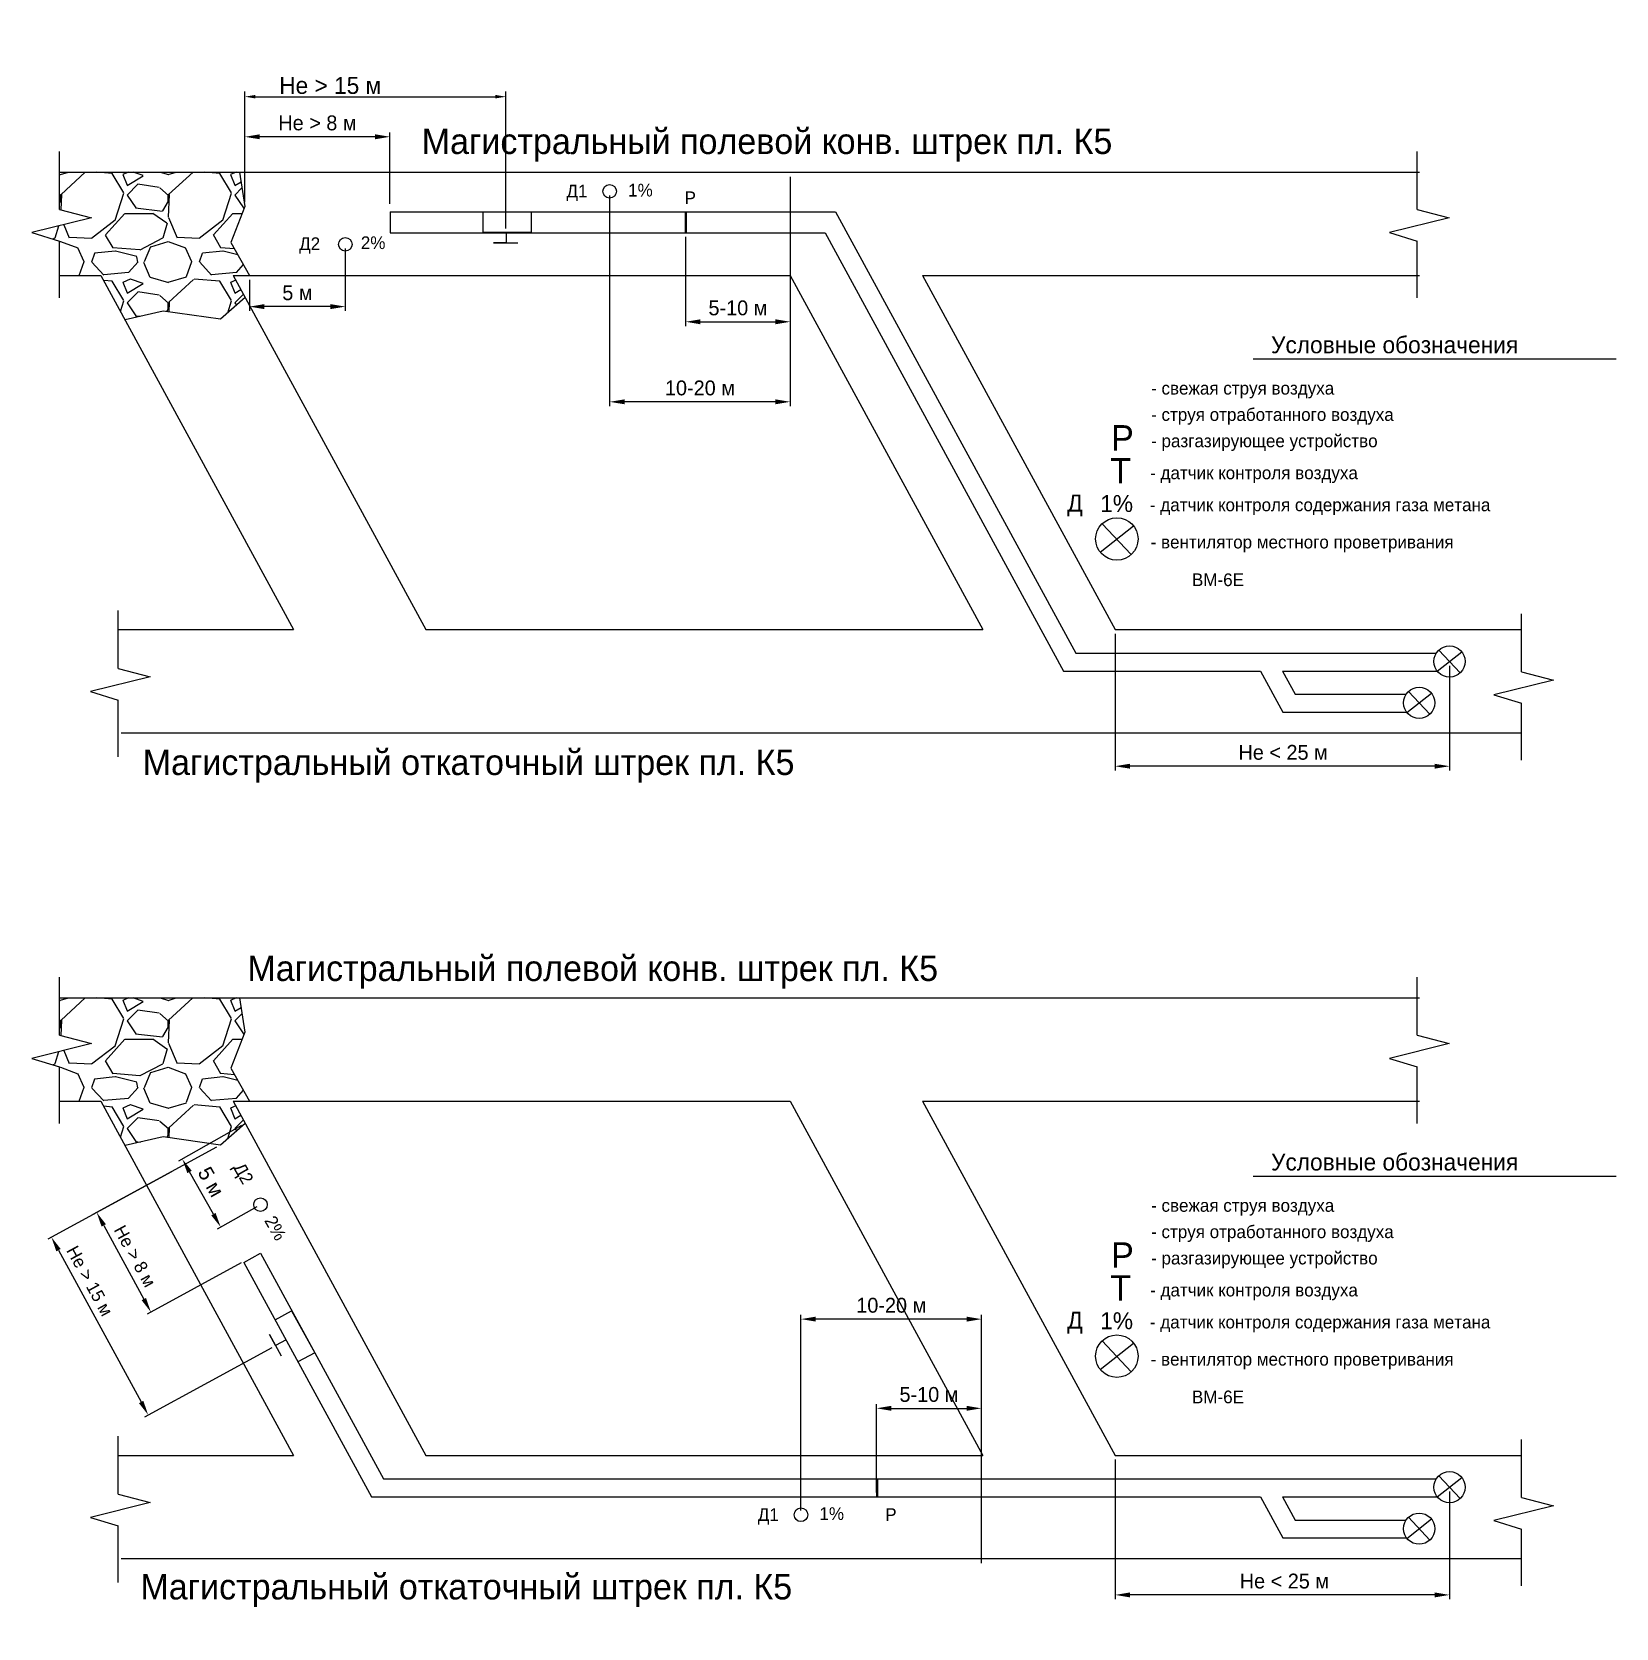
# Model space of a CAD drawing. Header units: millimetres. Extents: x -718 to -344, y -500 to -123.
import ezdxf

# ---------------------------------------------------------------- set-up
doc = ezdxf.new("R2010")
doc.units = ezdxf.units.MM
doc.dimstyles.new('AM_ISO', dxfattribs={"dimtxt": 3.5, "dimasz": 3.5, "dimexe": 1, "dimexo": 1, "dimgap": 1.5, "dimtad": 1, "dimdsep": 46, "dimtxsty": 'Standard', "dimcen": 0, "dimclrd": 256, "dimclre": 256, "dimclrt": 140, "dimadec": 0, "dimazin": 2, "dimtp": 0.1, "dimtm": 0.1, "dimtfac": 0.71, "dimtdec": 3, "dimtmove": 0, "dimatfit": 3, "dimfxl": 0, "dimlwd": -1, "dimlwe": -1, "dimarcsym": 0})
doc.dimstyles.new('ISO-25', dxfattribs={"dimtxt": 2.5, "dimasz": 2.5, "dimexe": 1.25, "dimexo": 0.625, "dimtad": 1, "dimtxsty": 'Standard', "dimcen": 2.5, "dimadec": 0, "dimazin": 0, "dimtfac": 1, "dimtmove": 0, "dimatfit": 3, "dimfxl": 0, "dimarcsym": 0})

# ---------------------------------------------------------------- blocks, each defined once
blk = doc.blocks.new('*D44')
at = {"color": 0, "lineweight": -2}
for p, q in [((-667.54, -155.88), (-667.54, -137.45)), ((-665.04, -138.7), (-608.47, -138.7)), ((-605.97, -169.74), (-605.97, -137.45))]:
    blk.add_line(p, q, dxfattribs=at)
at = {"color": 0}
for points in [[(-665.04, -138.28), (-665.04, -139.11), (-667.54, -138.7)], [(-608.47, -138.28), (-608.47, -139.11), (-605.97, -138.7)]]:
    blk.add_solid(points, dxfattribs=at)
at = {"layer": 'Defpoints', "color": 0}
for p in [(-605.97, -138.7), (-667.54, -156.51), (-605.97, -170.36)]:
    blk.add_point(p, dxfattribs=at)
at = {"color": 0, "insert": (-647.42, -136.07), "char_height": 4, "attachment_point": 5}
blk.add_mtext('Не > 15 м', dxfattribs=at)
blk = doc.blocks.new('*D45')
at = {"linetype": 'ByBlock'}
for p, q in [((-667.54, -163.55), (-667.54, -147.15)), ((-636.82, -148.15), (-664.04, -148.15)), ((-633.32, -163.98), (-633.32, -147.15))]:
    blk.add_line(p, q, dxfattribs=at)
for points in [[(-664.04, -147.57), (-664.04, -148.73), (-667.54, -148.15)], [(-636.82, -147.57), (-636.82, -148.73), (-633.32, -148.15)]]:
    blk.add_solid(points)
at = {"layer": 'Defpoints', "color": 0}
for p in [(-667.54, -148.15), (-667.54, -164.55), (-633.32, -164.98)]:
    blk.add_point(p, dxfattribs=at)
at = {"color": 7, "insert": (-650.43, -144.9), "char_height": 3.5, "attachment_point": 5}
blk.add_mtext('Не > 8 м', dxfattribs=at)
blk = doc.blocks.new('*D47')
at = {"linetype": 'ByBlock'}
for p, q in [((-462.36, -265.33), (-462.36, -297.54)), ((-383.51, -272.84), (-383.51, -297.54)), ((-387.01, -296.54), (-458.86, -296.54))]:
    blk.add_line(p, q, dxfattribs=at)
for points in [[(-458.86, -295.96), (-458.86, -297.12), (-462.36, -296.54)], [(-387.01, -295.96), (-387.01, -297.12), (-383.51, -296.54)]]:
    blk.add_solid(points)
at = {"layer": 'Defpoints', "color": 0}
for p in [(-462.36, -264.33), (-383.51, -271.84), (-462.36, -296.54)]:
    blk.add_point(p, dxfattribs=at)
at = {"color": 7, "insert": (-422.75, -293.29), "char_height": 3.5, "attachment_point": 5}
blk.add_mtext('Не < 25 м', dxfattribs=at)
blk = doc.blocks.new('*D48')
at = {"linetype": 'ByBlock'}
for p, q in [((-643.86, -174.5), (-643.86, -189.19)), ((-666.44, -181.85), (-666.44, -189.19)), ((-647.36, -188.19), (-662.94, -188.19))]:
    blk.add_line(p, q, dxfattribs=at)
for points in [[(-662.94, -187.6), (-662.94, -188.77), (-666.44, -188.19)], [(-647.36, -187.6), (-647.36, -188.77), (-643.86, -188.19)]]:
    blk.add_solid(points)
at = {"layer": 'Defpoints', "color": 0}
for p in [(-643.86, -173.5), (-666.44, -180.85), (-666.44, -188.19)]:
    blk.add_point(p, dxfattribs=at)
at = {"color": 7, "insert": (-655.15, -184.94), "char_height": 3.5, "attachment_point": 5}
blk.add_mtext('5 м', dxfattribs=at)
blk = doc.blocks.new('*D50')
at = {"linetype": 'ByBlock'}
for p, q in [((-538.97, -157.57), (-538.97, -211.63)), ((-581.53, -162.01), (-581.53, -211.63)), ((-542.47, -210.63), (-578.03, -210.63))]:
    blk.add_line(p, q, dxfattribs=at)
for points in [[(-578.03, -210.05), (-578.03, -211.21), (-581.53, -210.63)], [(-542.47, -210.05), (-542.47, -211.21), (-538.97, -210.63)]]:
    blk.add_solid(points)
at = {"layer": 'Defpoints', "color": 0}
for p in [(-538.97, -156.57), (-581.53, -161.01), (-581.53, -210.63)]:
    blk.add_point(p, dxfattribs=at)
at = {"color": 7, "insert": (-560.25, -207.38), "char_height": 3.5, "attachment_point": 5}
blk.add_mtext('10-20 м', dxfattribs=at)
blk = doc.blocks.new('*D51')
at = {"linetype": 'ByBlock'}
for p, q in [((-563.62, -171.75), (-563.62, -192.76)), ((-538.96, -181.85), (-538.96, -192.76)), ((-560.12, -191.76), (-542.46, -191.76))]:
    blk.add_line(p, q, dxfattribs=at)
for points in [[(-560.12, -191.18), (-560.12, -192.35), (-563.62, -191.76)], [(-542.46, -191.18), (-542.46, -192.35), (-538.96, -191.76)]]:
    blk.add_solid(points)
at = {"layer": 'Defpoints', "color": 0}
for p in [(-563.62, -170.75), (-538.96, -180.85), (-538.96, -191.76)]:
    blk.add_point(p, dxfattribs=at)
at = {"color": 7, "insert": (-551.29, -188.51), "char_height": 3.5, "attachment_point": 5}
blk.add_mtext('5-10 м', dxfattribs=at)
blk = doc.blocks.new('*D55')
at = {"linetype": 'ByBlock'}
for p, q in [((-462.36, -460.01), (-462.36, -492.91)), ((-383.51, -467.52), (-383.51, -492.91)), ((-387.01, -491.91), (-458.86, -491.91))]:
    blk.add_line(p, q, dxfattribs=at)
for points in [[(-458.86, -491.33), (-458.86, -492.49), (-462.36, -491.91)], [(-387.01, -491.33), (-387.01, -492.49), (-383.51, -491.91)]]:
    blk.add_solid(points)
at = {"layer": 'Defpoints', "color": 0}
for p in [(-462.36, -459.01), (-383.51, -466.52), (-462.36, -491.91)]:
    blk.add_point(p, dxfattribs=at)
at = {"color": 7, "insert": (-422.45, -488.66), "char_height": 3.5, "attachment_point": 5}
blk.add_mtext('Не < 25 м', dxfattribs=at)
blk = doc.blocks.new('*D56')
at = {"linetype": 'ByBlock'}
for p, q in [((-668.3, -381.23), (-683.17, -389.62)), ((-674.95, -402.14), (-680.58, -392.18)), ((-664.73, -400.39), (-674.1, -405.68))]:
    blk.add_line(p, q, dxfattribs=at)
for points in [[(-680.07, -391.89), (-681.09, -392.47), (-682.3, -389.13)], [(-674.45, -401.85), (-675.46, -402.43), (-673.23, -405.19)]]:
    blk.add_solid(points)
at = {"layer": 'Defpoints', "color": 0}
for p in [(-667.43, -380.74), (-682.3, -389.13), (-663.86, -399.9)]:
    blk.add_point(p, dxfattribs=at)
at = {"color": 7, "insert": (-675.52, -394.53), "char_height": 3.5, "attachment_point": 5, "rotation": 299.449}
blk.add_mtext('5 м', dxfattribs=at)
blk = doc.blocks.new('*D53')
at = {"linetype": 'ByBlock'}
for p, q in [((-536.43, -472.01), (-536.43, -425.89)), ((-497.36, -426.89), (-532.93, -426.89)), ((-493.86, -460.17), (-493.86, -425.89))]:
    blk.add_line(p, q, dxfattribs=at)
for points in [[(-532.93, -426.31), (-532.93, -427.47), (-536.43, -426.89)], [(-497.36, -426.31), (-497.36, -427.47), (-493.86, -426.89)]]:
    blk.add_solid(points)
at = {"layer": 'Defpoints', "color": 0}
for p in [(-536.43, -426.89), (-493.86, -461.17), (-536.43, -473.01)]:
    blk.add_point(p, dxfattribs=at)
at = {"color": 7, "insert": (-515.14, -423.64), "char_height": 3.5, "attachment_point": 5}
blk.add_mtext('10-20 м', dxfattribs=at)
blk = doc.blocks.new('*D57')
at = {"linetype": 'ByBlock'}
for p, q in [((-518.61, -467.78), (-518.61, -446.92)), ((-493.89, -484.46), (-493.89, -446.92)), ((-515.11, -447.92), (-497.39, -447.92))]:
    blk.add_line(p, q, dxfattribs=at)
for points in [[(-515.11, -447.33), (-515.11, -448.5), (-518.61, -447.92)], [(-497.39, -447.33), (-497.39, -448.5), (-493.89, -447.92)]]:
    blk.add_solid(points)
at = {"layer": 'Defpoints', "color": 0}
for p in [(-493.89, -447.92), (-518.61, -468.78), (-493.89, -485.46)]:
    blk.add_point(p, dxfattribs=at)
at = {"color": 7, "insert": (-506.25, -444.67), "char_height": 3.5, "attachment_point": 5}
blk.add_mtext('5-10 м', dxfattribs=at)
blk = doc.blocks.new('*D60')
at = {"linetype": 'ByBlock'}
for p, q in [((-674.19, -386.33), (-703.36, -402.21)), ((-700.81, -404.8), (-691.36, -422.17)), ((-668.38, -413.65), (-690.56, -425.72))]:
    blk.add_line(p, q, dxfattribs=at)
for points in [[(-700.3, -404.52), (-701.32, -405.08), (-702.48, -401.73)], [(-690.85, -421.89), (-691.87, -422.44), (-689.69, -425.24)]]:
    blk.add_solid(points)
at = {"layer": 'Defpoints', "color": 0}
for p in [(-673.31, -385.85), (-667.51, -413.17), (-689.69, -425.24)]:
    blk.add_point(p, dxfattribs=at)
at = {"color": 7, "insert": (-693.45, -412.05), "char_height": 3, "attachment_point": 5, "rotation": 298.5575}
blk.add_mtext('Не > 8 м', dxfattribs=at)
blk = doc.blocks.new('*D61')
at = {"linetype": 'ByBlock'}
for p, q in [((-684.85, -392.16), (-714.03, -408.03)), ((-711.47, -410.63), (-692, -446.42)), ((-661.16, -433.62), (-691.2, -449.97))]:
    blk.add_line(p, q, dxfattribs=at)
for points in [[(-710.96, -410.35), (-711.99, -410.91), (-713.15, -407.56)], [(-691.48, -446.14), (-692.51, -446.7), (-690.32, -449.49)]]:
    blk.add_solid(points)
at = {"layer": 'Defpoints', "color": 0}
for p in [(-683.98, -391.68), (-660.28, -433.14), (-690.32, -449.49)]:
    blk.add_point(p, dxfattribs=at)
at = {"color": 7, "insert": (-704.11, -417.88), "char_height": 3, "attachment_point": 5, "rotation": 298.5575}
blk.add_mtext('Не > 15 м', dxfattribs=at)

msp = doc.modelspace()

# ---------------------------------------------------------------- hatches: boundary and pattern name
h = msp.add_hatch()
h.set_pattern_fill('GRAVEL', color=256, style=0)
h.set_pattern_definition([(228.0128, (18.288, 25.4), (-203.2001727, -228.600281), [3.4172, -338.305]), (184.9697, (16.002, 22.86), (304.800493, 25.3998208), [5.86405, -580.54]), (132.5104, (10.16, 22.352), (253.9998152, -279.400273), [4.1348, -409.347]), (267.2737, (0.254, 16.002), (25.3998897, 507.9998365), [5.34005, -528.664]), (292.8337, (0, 10.668), (-127.0003606, 304.8001733), [5.23634, -518.398]), (357.2737, (2.032, 5.842), (-507.9998365, 25.3998897), [5.34005, -528.664]), (37.6942, (7.366, 5.588), (-330.2002086, -253.9997736), [7.06194, -699.131]), (72.2553, (12.954, 9.906), (177.8003557, 558.800162), [6.6672, -660.053]), (121.4296, (14.986, 16.256), (-203.2000524, 330.1996116), [5.35813, -530.455]), (175.2364, (12.192, 20.828), (279.3997805, -25.3997616), [6.1171, -299.739]), (222.3974, (6.096, 21.336), (-304.8000092, -279.3996365), [7.9108, -783.168]), (138.8141, (25.4, 15.748), (-177.799887, 152.3997656), [2.70005, -267.306]), (171.4692, (23.368, 17.526), (330.199496, -50.800128), [5.1368, -508.546]), (225, (18.288, 18.288), (-5e-15, -25.4), [3.5921, -32.3289]), (203.1986, (16.51, 21.336), (127.000428, 50.800223), [1.9344, -191.506]), (291.8014, (14.732, 20.574), (-25.400018, 76.20005), [2.73566, -134.048]), (30.9638, (15.748, 18.034), (76.19992, 50.80004), [4.4432, -143.663]), (161.5651, (19.558, 20.32), (50.80002, -25.39996), [3.2129, -77.109]), (16.3895, (0, 20.574), (254.0001401, 76.1998415), [4.5009, -445.588]), (70.3462, (4.318, 21.844), (-101.599717, -279.399605), [3.776, -373.822]), (293.1986, (19.558, 25.4), (-50.800223, 127.000428), [3.8688, -189.572]), (343.6105, (21.082, 21.844), (-254.0001401, 76.1998415), [4.5009, -445.588]), (339.444, (0, 4.826), (-127.000158, 50.799938), [4.34035, -212.677]), (294.7751, (4.064, 3.302), (-126.999704, 279.3998703), [3.6367, -360.036]), (66.8014, (19.812, 0), (50.800223, 127.000428), [3.8688, -189.572]), (17.354, (21.336, 3.556), (-330.2000178, -101.5998468), [4.25783, -421.524]), (69.444, (7.366, 0), (-50.799938, -127.000158), [2.1702, -214.848]), (101.3099, (18.288, 0), (-25.399875, 101.599675), [1.29515, -128.22]), (165.9638, (18.034, 1.27), (76.200054, -25.399956), [5.23634, -99.4905]), (186.009, (12.954, 2.54), (253.9996254, 25.3999407), [4.85267, -480.414]), (303.6901, (15.748, 15.748), (-25.40001, 50.79995), [3.66324, -87.9178]), (353.1572, (17.78, 12.7), (431.8001786, -50.8002275), [6.39557, -633.16]), (60.9454, (24.13, 11.938), (-101.599764, -177.799576), [2.6151, -258.894]), (90, (25.4, 14.224), (-25.4, 25.4), [1.524, -23.876]), (120.2564, (12.446, 3.302), (101.5997847, -177.7999103), [3.52867, -349.339]), (48.0128, (10.668, 6.35), (203.2001727, 228.600281), [6.83443, -334.888]), (0, (15.24, 11.43), (25.4, 25.4), [6.604, -18.796]), (325.3048, (21.844, 11.43), (-253.99956, 177.800017), [4.0161, -397.593]), (254.0546, (25.146, 9.144), (-25.400065, -101.600242), [3.6983, -181.217]), (207.646, (24.13, 5.588), (-482.5998305, -254.0001597), [6.02145, -596.125]), (175.4261, (18.796, 2.794), (-330.200076, 25.3998771), [6.3703, -630.658]), (175.4261, (18.796, 2.794), (-330.200076, 25.3998771), [6.3703, -630.658])])
h.paths.add_polyline_path([(-670.837, -173.06), (-667.54, -164.551), (-668.79, -156.506), (-711.225, -156.506), (-711.225, -165.283), (-703.664, -167.259), (-717.743, -170.746), (-711.225, -172.733), (-711.225, -180.853), (-701.467, -180.853), (-695.784, -191.295), (-686.772, -189.256), (-673.31, -191.177), (-667.432, -186.062), (-670.267, -180.853), (-666.437, -180.853)])
for points in [[(-563.714, -170.754), (-563.509, -170.754), (-563.509, -165.839), (-563.714, -165.839)], [(-518.605, -468.779), (-518.401, -468.779), (-518.401, -464.561), (-518.605, -464.561)]]:
    msp.add_hatch(color=256).paths.add_polyline_path(points)
h = msp.add_hatch()
h.set_pattern_fill('GRAVEL', color=256, style=0)
h.set_pattern_definition([(228.0128, (18.288, -169.2747), (-203.2001727, -228.600281), [3.4172, -338.305]), (184.9697, (16.002, -171.8147), (304.800493, 25.3998208), [5.86405, -580.54]), (132.5104, (10.16, -172.3227), (253.9998152, -279.400273), [4.1348, -409.347]), (267.2737, (0.254, -178.6727), (25.3998897, 507.9998365), [5.34005, -528.664]), (292.8337, (-6e-14, -184.0067), (-127.0003606, 304.8001733), [5.23634, -518.398]), (357.2737, (2.032, -188.8327), (-507.9998365, 25.3998897), [5.34005, -528.664]), (37.6942, (7.366, -189.0867), (-330.2002086, -253.9997736), [7.06194, -699.131]), (72.2553, (12.954, -184.7687), (177.8003557, 558.800162), [6.6672, -660.053]), (121.4296, (14.986, -178.4187), (-203.2000524, 330.1996116), [5.35813, -530.455]), (175.2364, (12.192, -173.8467), (279.3997805, -25.3997616), [6.1171, -299.739]), (222.3974, (6.096, -173.3387), (-304.8000092, -279.3996365), [7.9108, -783.168]), (138.8141, (25.4, -178.9267), (-177.799887, 152.3997656), [2.70005, -267.306]), (171.4692, (23.368, -177.1487), (330.199496, -50.800128), [5.1368, -508.546]), (225, (18.288, -176.387), (-5e-15, -25.4), [3.5921, -32.3289]), (203.1986, (16.51, -173.3387), (127.000428, 50.800223), [1.9344, -191.506]), (291.8014, (14.732, -174.1007), (-25.400018, 76.20005), [2.73566, -134.048]), (30.9638, (15.748, -176.6407), (76.19992, 50.80004), [4.4432, -143.663]), (161.5651, (19.558, -174.355), (50.80002, -25.39996), [3.2129, -77.109]), (16.3895, (-6e-14, -174.1007), (254.0001401, 76.1998415), [4.5009, -445.588]), (70.3462, (4.318, -172.8307), (-101.599717, -279.399605), [3.776, -373.822]), (293.1986, (19.558, -169.2747), (-50.800223, 127.000428), [3.8688, -189.572]), (343.6105, (21.082, -172.8307), (-254.0001401, 76.1998415), [4.5009, -445.588]), (339.444, (-6e-14, -189.8487), (-127.000158, 50.799938), [4.34035, -212.677]), (294.7751, (4.064, -191.3727), (-126.999704, 279.3998703), [3.6367, -360.036]), (66.8014, (19.812, -194.6747), (50.800223, 127.000428), [3.8688, -189.572]), (17.354, (21.336, -191.1187), (-330.2000178, -101.5998468), [4.25783, -421.524]), (69.444, (7.366, -194.6747), (-50.799938, -127.000158), [2.1702, -214.848]), (101.3099, (18.288, -194.6747), (-25.399875, 101.599675), [1.29515, -128.22]), (165.9638, (18.034, -193.405), (76.200054, -25.399956), [5.23634, -99.4905]), (186.009, (12.954, -192.1347), (253.9996254, 25.3999407), [4.85267, -480.414]), (303.6901, (15.748, -178.927), (-25.40001, 50.79995), [3.66324, -87.9178]), (353.1572, (17.78, -181.9747), (431.8001786, -50.8002275), [6.39557, -633.16]), (60.9454, (24.13, -182.7367), (-101.599764, -177.799576), [2.6151, -258.894]), (90, (25.4, -180.45), (-25.4, 25.4), [1.524, -23.876]), (120.2564, (12.446, -191.3727), (101.5997847, -177.7999103), [3.52867, -349.339]), (48.0128, (10.668, -188.3247), (203.2001727, 228.600281), [6.83443, -334.888]), (0, (15.24, -183.245), (25.4, 25.4), [6.604, -18.796]), (325.3048, (21.844, -183.2447), (-253.99956, 177.800017), [4.0161, -397.593]), (254.0546, (25.146, -185.5307), (-25.400065, -101.600242), [3.6983, -181.217]), (207.646, (24.13, -189.0867), (-482.5998305, -254.0001597), [6.02145, -596.125]), (175.4261, (18.796, -191.8807), (-330.200076, 25.3998771), [6.3703, -630.658]), (175.4261, (18.796, -191.8807), (-330.200076, 25.3998771), [6.3703, -630.658])])
h.paths.add_polyline_path([(-670.837, -367.735), (-667.54, -359.225), (-668.79, -351.181), (-711.225, -351.181), (-711.225, -359.958), (-703.664, -361.933), (-717.743, -365.421), (-711.225, -367.408), (-711.225, -375.528), (-701.467, -375.528), (-695.784, -385.969), (-686.772, -383.931), (-673.31, -385.852), (-667.432, -380.737), (-670.267, -375.528), (-666.437, -375.528)])

# ---------------------------------------------------------------- linework, layer by layer
for p, q in [((-711.225, -165.283), (-711.225, -151.605)), ((-391.16, -165.283), (-391.16, -151.605)), ((-711.225, -156.506), (-390.612, -156.506)), ((-668.79, -156.506), (-667.54, -164.551)), ((-711.227, -165.282), (-703.664, -167.259)), ((-667.54, -164.551), (-670.837, -173.06)), ((-391.163, -165.282), (-383.6, -167.259)), ((-703.664, -167.259), (-717.743, -170.746)), ((-633.269, -165.839), (-528.272, -165.839)), ((-633.269, -165.839), (-633.269, -170.754)), ((-563.714, -165.839), (-563.714, -170.754)), ((-563.509, -165.839), (-563.509, -170.754)), ((-528.272, -165.839), (-471.643, -269.887)), ((-383.6, -167.259), (-397.678, -170.746)), ((-717.743, -170.746), (-711.225, -172.733)), ((-711.225, -186.105), (-711.225, -172.733)), ((-670.837, -173.06), (-666.437, -180.853)), ((-633.269, -170.754), (-530.737, -170.754)), ((-530.737, -170.754), (-474.488, -274.105)), ((-397.678, -170.746), (-391.16, -172.733)), ((-391.16, -186.105), (-391.16, -172.733)), ((-605.955, -173.152), (-608.916, -173.152)), ((-711.225, -180.853), (-701.467, -180.853)), ((-701.467, -180.853), (-656.033, -264.332)), ((-670.267, -180.853), (-624.834, -264.332)), ((-670.267, -180.853), (-538.998, -180.853)), ((-538.998, -180.853), (-493.565, -264.332)), ((-507.798, -180.853), (-462.365, -264.332)), ((-507.798, -180.853), (-390.612, -180.853)), ((-667.432, -186.062), (-673.31, -191.177)), ((-686.772, -189.256), (-695.784, -191.295)), ((-673.31, -191.177), (-686.772, -189.256)), ((-429.817, -200.509), (-344.245, -200.509)), ((-465.862, -246.07), (-458.034, -239.862)), ((-458.565, -246.642), (-465.412, -239.366)), ((-697.412, -273.499), (-697.412, -259.821)), ((-366.559, -274.258), (-366.559, -260.58)), ((-697.412, -264.332), (-656.033, -264.332)), ((-624.834, -264.332), (-493.565, -264.332)), ((-462.365, -264.332), (-366.559, -264.332)), ((-471.643, -269.887), (-386.63, -269.887)), ((-386.395, -274.128), (-380.627, -269.553)), ((-380.988, -274.522), (-386.033, -269.16)), ((-697.414, -273.499), (-689.851, -275.475)), ((-474.488, -274.105), (-428.062, -274.105)), ((-428.062, -274.105), (-422.785, -283.801)), ((-422.921, -274.105), (-419.94, -279.583)), ((-422.921, -274.105), (-386.413, -274.105)), ((-366.561, -274.257), (-358.998, -276.234)), ((-689.851, -275.475), (-703.93, -278.962)), ((-358.998, -276.234), (-373.077, -279.721)), ((-703.93, -278.962), (-697.412, -280.949)), ((-697.412, -294.321), (-697.412, -280.949)), ((-419.94, -279.583), (-393.74, -279.583)), ((-393.555, -283.903), (-387.787, -279.328)), ((-388.148, -284.296), (-393.193, -278.934)), ((-373.077, -279.721), (-366.559, -281.708)), ((-366.559, -295.08), (-366.559, -281.708)), ((-422.785, -283.801), (-393.632, -283.801)), ((-696.673, -288.679), (-366.559, -288.679)), ((-711.225, -359.958), (-711.225, -346.279)), ((-391.16, -359.958), (-391.16, -346.279)), ((-711.225, -351.181), (-390.612, -351.181)), ((-668.79, -351.181), (-667.54, -359.225)), ((-711.227, -359.957), (-703.664, -361.933)), ((-667.54, -359.225), (-670.837, -367.735)), ((-391.163, -359.957), (-383.6, -361.933)), ((-703.664, -361.933), (-717.743, -365.421)), ((-383.6, -361.933), (-397.678, -365.421)), ((-717.743, -365.421), (-711.225, -367.408)), ((-711.225, -380.779), (-711.225, -367.408)), ((-670.837, -367.735), (-666.437, -375.528)), ((-397.678, -365.421), (-391.16, -367.408)), ((-391.16, -380.779), (-391.16, -367.408)), ((-711.225, -375.528), (-701.467, -375.528)), ((-701.467, -375.528), (-656.033, -459.007)), ((-670.267, -375.528), (-538.998, -375.528)), ((-670.267, -375.528), (-624.834, -459.007)), ((-538.998, -375.528), (-493.565, -459.007)), ((-507.798, -375.528), (-390.612, -375.528)), ((-507.798, -375.528), (-462.365, -459.007)), ((-667.432, -380.737), (-673.31, -385.852)), ((-686.772, -383.931), (-695.784, -385.969)), ((-673.31, -385.852), (-686.772, -383.931)), ((-429.817, -393.169), (-344.245, -393.169)), ((-667.781, -413.506), (-663.839, -411.304)), ((-667.781, -413.506), (-637.698, -468.779)), ((-663.839, -411.304), (-634.853, -464.561)), ((-660.283, -433.141), (-661.707, -430.545)), ((-465.862, -438.731), (-458.034, -432.522)), ((-458.565, -439.302), (-465.412, -432.026)), ((-697.412, -468.174), (-697.412, -454.496)), ((-366.559, -468.933), (-366.559, -455.255)), ((-697.412, -459.007), (-656.033, -459.007)), ((-624.834, -459.007), (-493.565, -459.007)), ((-462.365, -459.007), (-366.559, -459.007)), ((-634.853, -464.561), (-386.63, -464.561)), ((-518.605, -464.559), (-518.605, -468.779)), ((-518.401, -464.561), (-518.401, -468.779)), ((-386.395, -468.803), (-380.627, -464.228)), ((-380.988, -469.196), (-386.033, -463.835)), ((-689.851, -470.15), (-703.93, -473.637)), ((-697.414, -468.173), (-689.851, -470.15)), ((-637.698, -468.779), (-428.062, -468.779)), ((-428.062, -468.779), (-422.785, -478.476)), ((-422.921, -468.779), (-386.413, -468.779)), ((-422.921, -468.779), (-419.94, -474.258)), ((-366.561, -468.932), (-358.998, -470.908)), ((-703.93, -473.637), (-697.412, -475.624)), ((-393.555, -478.578), (-387.787, -474.002)), ((-388.148, -478.971), (-393.193, -473.609)), ((-358.998, -470.908), (-373.077, -474.396)), ((-697.412, -488.996), (-697.412, -475.624)), ((-419.94, -474.258), (-393.74, -474.258)), ((-373.077, -474.396), (-366.559, -476.383)), ((-366.559, -489.755), (-366.559, -476.383)), ((-422.785, -478.476), (-393.632, -478.476)), ((-696.673, -483.354), (-366.559, -483.354))]:
    msp.add_line(p, q)
at = {"lineweight": 25}
for p, q in [((-605.955, -170.757), (-605.955, -173.152)), ((-608.916, -173.152), (-603.181, -173.152)), ((-661.707, -430.545), (-658.949, -435.574)), ((-657.827, -431.794), (-660.283, -433.141))]:
    msp.add_line(p, q, dxfattribs=at)
msp.add_lwpolyline([(-611.366, -165.876), (-600.071, -165.876), (-600.071, -170.725), (-611.366, -170.725)], close=True, dxfattribs=at)
msp.add_lwpolyline([(-660.414, -427.042), (-656.506, -424.898), (-651.074, -434.801), (-655.015, -436.963)], dxfattribs=at)
for centre, radius in [((-581.535, -161.005), 1.597), ((-643.857, -173.505), 1.597), ((-461.948, -242.966), 4.995), ((-663.863, -399.899), 1.597), ((-461.948, -435.626), 4.995), ((-536.426, -473.012), 1.597)]:
    msp.add_circle(centre, radius)
for centre in [(-383.511, -271.841), (-390.671, -281.615), (-383.511, -466.516), (-390.671, -476.29)]:
    msp.add_circle(centre, 3.681, dxfattribs=at)

# ---------------------------------------------------------------- texts
for s, height, p in [('Магистральный полевой конв. штрек пл. К5', 6, (-625.85, -152.21)), ('Д1', 3, (-591.712, -162.452)), ('1%%%', 3, (-577.172, -162.231)), ('Р', 3, (-563.865, -164.034)), ('Д2', 3, (-654.735, -174.854)), ('2%%%', 3, (-640.195, -174.632)), ('Условные обозначения', 4, (-425.59, -199.184)), ('- свежая струя воздуха', 3, (-453.874, -208.922)), ('- струя отработанного воздуха', 3, (-453.874, -215.13)), ('Р', 6, (-463.299, -222.134)), ('- разгазирующее устройство', 3, (-453.874, -221.338)), ('Т', 6, (-463.521, -229.887)), ('- датчик контроля воздуха', 3, (-454.096, -228.876)), ('Д', 4, (-473.627, -236.493)), ('1%', 4, (-465.865, -236.612)), ('- датчик контроля содержания газа метана', 3, (-454.153, -236.417)), ('- вентилятор местного проветривания', 3, (-453.977, -245.19)), ('ВМ-6Е', 3, (-444.236, -254.076)), ('Магистральный откаточный штрек пл. К5', 6, (-691.628, -298.608)), ('Магистральный полевой конв. штрек пл. К5', 6, (-666.941, -347.174)), ('Условные обозначения', 4, (-425.59, -391.844)), ('- свежая струя воздуха', 3, (-453.874, -401.582)), ('- струя отработанного воздуха', 3, (-453.874, -407.79)), ('Р', 6, (-463.299, -414.795)), ('- разгазирующее устройство', 3, (-453.874, -413.998)), ('Т', 6, (-463.521, -422.548)), ('- датчик контроля воздуха', 3, (-454.096, -421.536)), ('Д', 4, (-473.627, -429.154)), ('1%', 4, (-465.865, -429.272)), ('- датчик контроля содержания газа метана', 3, (-454.153, -429.078)), ('- вентилятор местного проветривания', 3, (-453.977, -437.85)), ('ВМ-6Е', 3, (-444.236, -446.736)), ('Д1', 3, (-546.603, -474.459)), ('1%%%', 3, (-532.063, -474.237)), ('Р', 3, (-516.564, -474.459)), ('Магистральный откаточный штрек пл. К5', 6, (-692.164, -492.974))]:
    msp.add_text(s, height=height).set_placement(p)
for s, p in [('Д2', (-670.386, -391.091)), ('2%%%', (-663.044, -403.643))]:
    msp.add_text(s, height=3, rotation=299.449).set_placement(p)

# ---------------------------------------------------------------- dimensions: what is measured, and where the dimension line sits
for base, p1, p2, angle, text, dimstyle, override, picture, middle in [((-605.973, -138.697), (-667.54, -156.506), (-605.973, -170.362), 180, 'Не > 15 м', 'ISO-25', {"dimtxt": 4}, '*D44', (-647.418, -138.697)), ((-682.299, -389.131), (-663.863, -399.899), (-667.432, -380.737), 299.449, '5 м', 'AM_ISO', {"dimclrt": 7}, '*D56', (-678.348, -396.129)), ((-689.686, -425.24), (-673.31, -385.852), (-667.506, -413.168), 298.55753, 'Не > 8 м', 'AM_ISO', {"dimtxt": 3, "dimclrt": 7}, '*D60', (-696.084, -413.484)), ((-690.323, -449.491), (-683.975, -391.679), (-660.283, -433.141), 298.55753, 'Не > 15 м', 'AM_ISO', {"dimtxt": 3, "dimclrt": 7}, '*D61', (-706.749, -419.311))]:
    dim = msp.add_linear_dim(base=base, p1=p1, p2=p2, angle=angle, text=text, dimstyle=dimstyle, override=override)
    dim.commit()
    dim.dimension.update_dxf_attribs({"geometry": picture, "text_midpoint": middle, "dimtype": 160})
for base, p1, p2, text, picture, middle in [((-667.54, -148.15), (-633.324, -164.984), (-667.54, -164.551), 'Не > 8 м', '*D45', (-650.432, -144.9)), ((-538.959, -191.764), (-563.616, -170.748), (-538.959, -180.847), '5-10 м', '*D51', (-551.288, -188.514)), ((-666.437, -188.185), (-643.857, -173.505), (-666.437, -180.853), '5 м', '*D48', (-655.147, -184.935))]:
    dim = msp.add_linear_dim(base=base, p1=p1, p2=p2, text=text, dimstyle='AM_ISO', override={"dimclrt": 7})
    dim.commit()
    dim.dimension.update_dxf_attribs({"geometry": picture, "text_midpoint": middle})
for base, p1, p2, text, picture, middle in [((-581.535, -210.631), (-538.965, -156.57), (-581.535, -161.005), '10-20 м', '*D50', (-560.25, -210.631)), ((-462.365, -296.539), (-383.511, -271.841), (-462.365, -264.332), 'Не < 25 м', '*D47', (-422.746, -296.539)), ((-536.426, -426.891), (-493.856, -461.173), (-536.426, -473.012), '10-20 м', '*D53', (-515.141, -426.891)), ((-493.889, -447.918), (-518.605, -468.779), (-493.889, -485.457), '5-10 м', '*D57', (-506.247, -447.918)), ((-462.365, -491.911), (-383.511, -466.516), (-462.365, -459.007), 'Не < 25 м', '*D55', (-422.45, -491.911))]:
    dim = msp.add_linear_dim(base=base, p1=p1, p2=p2, text=text, dimstyle='AM_ISO', override={"dimclrt": 7})
    dim.commit()
    dim.dimension.update_dxf_attribs({"geometry": picture, "text_midpoint": middle, "dimtype": 160})

doc.saveas('drawing.dxf')
